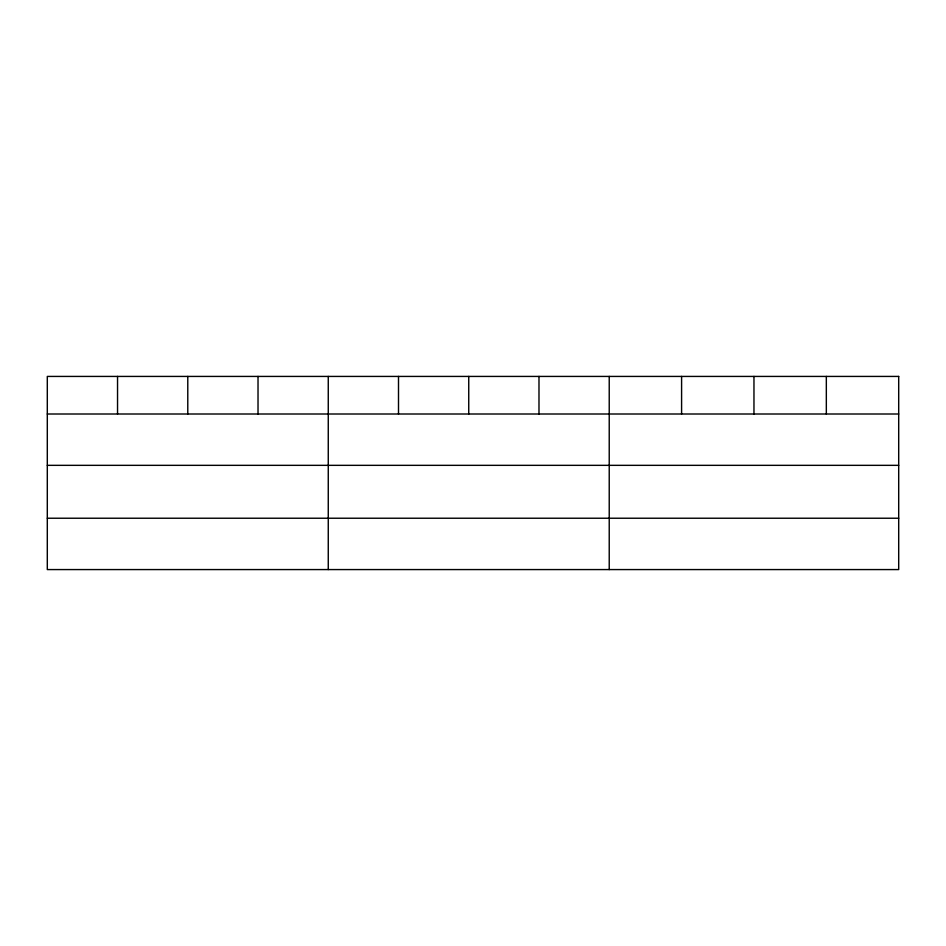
<?xml version="1.0" encoding="UTF-8"?>
<svg xmlns="http://www.w3.org/2000/svg" width="946" height="946" viewBox="0 0 946 946"><rect width="100%" height="100%" fill="white"/><g stroke="black" fill="none" stroke-linecap="round" stroke-linejoin="round"><path stroke-width="1.42" d="M47.3 414.005L898.7 414.005M47.3 465.337L898.7 465.337M47.3 518.231L898.7 518.231M826.331 376.425L826.331 414.005M753.962 376.425L753.962 414.005M681.593 376.425L681.593 414.005M609.224 376.425L609.224 569.575M538.984 376.425L538.984 414.005M468.743 376.425L468.743 414.005M398.503 376.425L398.503 414.005M328.262 376.425L328.262 569.575M258.022 376.425L258.022 414.005M187.781 376.425L187.781 414.005M117.541 376.425L117.541 414.005M898.7 376.425L47.3 376.425L47.3 569.575L898.7 569.575L898.7 376.425"/></g></svg>
